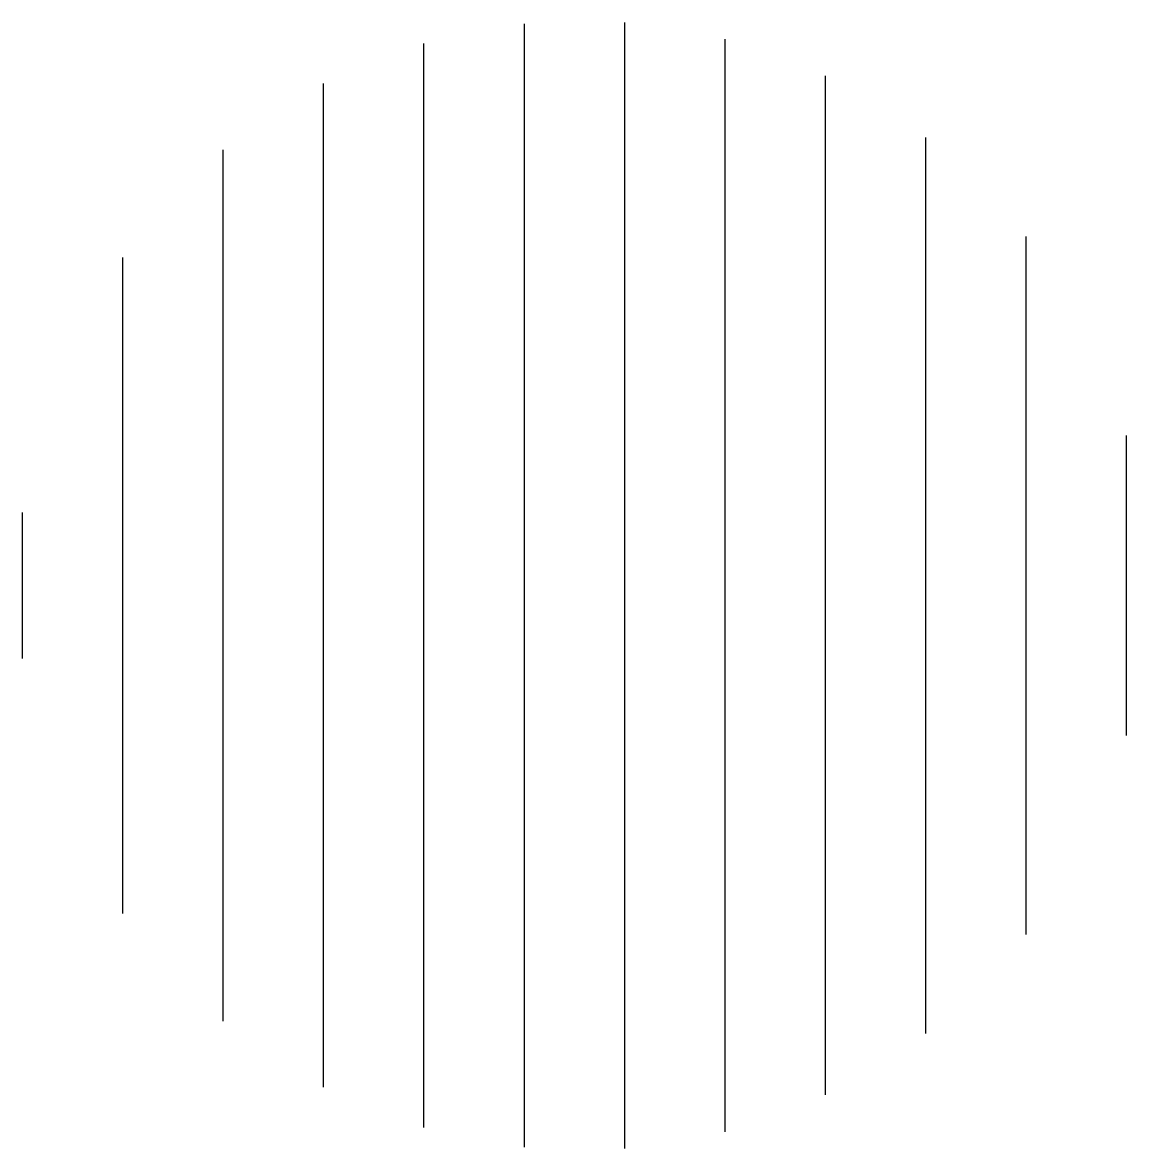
# Model space of a CAD drawing. Header units: inches. Extents: x -0.07 to 0.068, y -0.071 to 0.07.
import ezdxf

# ---------------------------------------------------------------- set-up
doc = ezdxf.new("R2010")
doc.units = ezdxf.units.IN
doc.header["$LTSCALE"] = 30
doc.header["$MEASUREMENT"] = 0

# ---------------------------------------------------------------- blocks, each defined once
blk = doc.blocks.new('*X1')
at = {"color": 0}
for p, q in [((24.8, 16.60227), (24.8, 16.74216)), ((24.8125, 16.6021), (24.8125, 16.74233)), ((24.7875, 16.60472), (24.7875, 16.7397)), ((24.825, 16.60419), (24.825, 16.74024)), ((24.8375, 16.60876), (24.8375, 16.73567)), ((24.775, 16.60972), (24.775, 16.73471)), ((24.85, 16.61641), (24.85, 16.72801)), ((24.7625, 16.61796), (24.7625, 16.72647)), ((24.8625, 16.62876), (24.8625, 16.71566)), ((24.75, 16.63135), (24.75, 16.71308)), ((24.875, 16.65351), (24.875, 16.69091)), ((24.7375, 16.6631), (24.7375, 16.68132))]:
    blk.add_line(p, q, dxfattribs=at)

msp = doc.modelspace()

# ---------------------------------------------------------------- block references
at = {"xscale": 1.005312, "yscale": 1.005312, "zscale": 1.005312}
msp.add_blockref('*X1', (-24.93896, -16.76136), dxfattribs=at)

doc.saveas('drawing.dxf')
